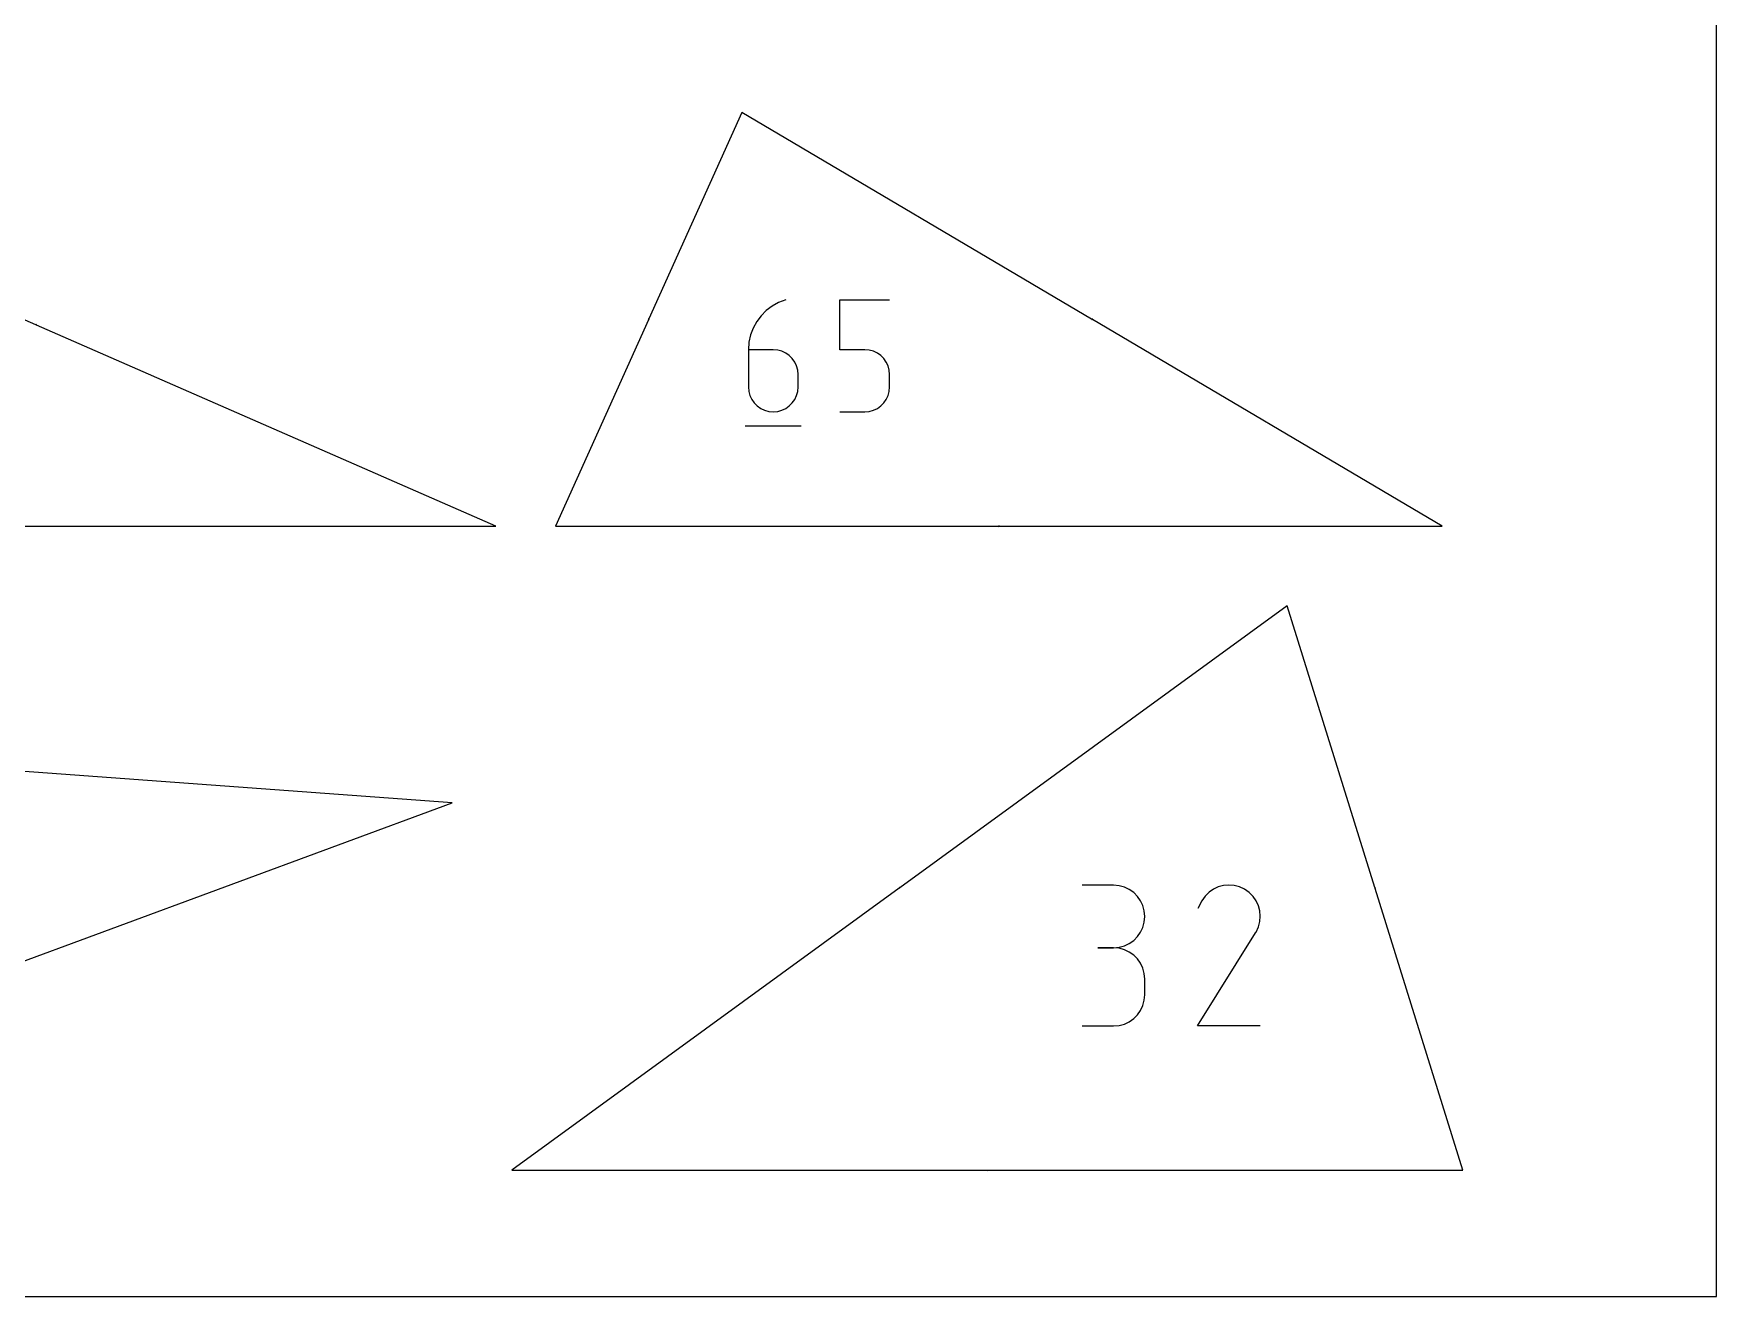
# Model space of a CAD drawing. Extents: x 0 to 200, y 0 to 297.
# Drawn here: x 110.8 to 200, y 0 to 66.9 of the extents above; entities that cross this region are included whole.
import ezdxf

# ---------------------------------------------------------------- set-up
doc = ezdxf.new("R2010")
doc.units = 0

msp = doc.modelspace()

# ---------------------------------------------------------------- linework, layer by layer
at = {"layer": 'annotation', "color": 1}
for p, q in [((150.283769, 52.681628), (149.937772, 52.491145)), ((150.660823, 52.823001), (150.283769, 52.681628)), ((150.660823, 52.823001), (150.660823, 52.823001)), ((153.538797, 50.183565), (153.538797, 52.823001)), ((153.538797, 52.823001), (156.171171, 52.823001)), ((143.393611, 51.793726), (143.393558, 51.792909)), ((143.393558, 51.792909), (143.393622, 51.792107)), ((143.393611, 51.793726), (143.393611, 51.793726)), ((143.393622, 51.792107), (143.393798, 51.791333)), ((143.393798, 51.791333), (143.394078, 51.790597)), ((143.394078, 51.790597), (143.394458, 51.789909)), ((143.394458, 51.789909), (143.394932, 51.78928)), ((143.394932, 51.78928), (143.395493, 51.78872)), ((143.395493, 51.78872), (143.396137, 51.78824)), ((143.396137, 51.78824), (143.396856, 51.787851)), ((143.397956, 51.790293), (143.396856, 51.787851)), ((143.396856, 51.787851), (143.400511, 51.786204)), ((143.396965, 51.801065), (143.396891, 51.800615)), ((143.396891, 51.800615), (143.396895, 51.800157)), ((143.396895, 51.800157), (143.396978, 51.799702)), ((143.397113, 51.801499), (143.396965, 51.801065)), ((143.396978, 51.799702), (143.397142, 51.799261)), ((143.397336, 51.801904), (143.397113, 51.801499)), ((143.397142, 51.799261), (143.397388, 51.798844)), ((143.39763, 51.802271), (143.397336, 51.801904)), ((143.397388, 51.798844), (143.397859, 51.798246)), ((143.397995, 51.80259), (143.39763, 51.802271)), ((143.398193, 51.790715), (143.397956, 51.790293)), ((143.398411, 51.802834), (143.397995, 51.80259)), ((143.397995, 51.80259), (143.397995, 51.80259)), ((143.398492, 51.791077), (143.398193, 51.790715)), ((143.398852, 51.802996), (143.398411, 51.802834)), ((143.398844, 51.791377), (143.398492, 51.791077)), ((143.399238, 51.791609), (143.398844, 51.791377)), ((143.399307, 51.803078), (143.398852, 51.802996)), ((143.399664, 51.791771), (143.399238, 51.791609)), ((143.399765, 51.803081), (143.399307, 51.803078)), ((143.400113, 51.791859), (143.399664, 51.791771)), ((143.400216, 51.803008), (143.399765, 51.803081)), ((143.400574, 51.791868), (143.400113, 51.791859)), ((143.400649, 51.802858), (143.400216, 51.803008)), ((143.400511, 51.786204), (143.400511, 51.786204)), ((143.400511, 51.786204), (143.400968, 51.786046)), ((143.401038, 51.791795), (143.400574, 51.791868)), ((143.401054, 51.802635), (143.400649, 51.802858)), ((143.400968, 51.786046), (143.401433, 51.785973)), ((143.401495, 51.791637), (143.401038, 51.791795)), ((143.40142, 51.802339), (143.401054, 51.802635)), ((143.401736, 51.801973), (143.40142, 51.802339)), ((143.401433, 51.785973), (143.401895, 51.785982)), ((143.402712, 51.791088), (143.401495, 51.791637)), ((143.401495, 51.791637), (143.401495, 51.791637)), ((143.401743, 51.801964), (143.401736, 51.801973)), ((143.401736, 51.801973), (143.401736, 51.801973)), ((143.401749, 51.801956), (143.401743, 51.801964)), ((143.401755, 51.801948), (143.401749, 51.801956)), ((143.40176, 51.80194), (143.401755, 51.801948)), ((143.401765, 51.801932), (143.40176, 51.80194)), ((143.40177, 51.801924), (143.401765, 51.801932)), ((143.401775, 51.801916), (143.40177, 51.801924)), ((143.401779, 51.801907), (143.401775, 51.801916)), ((143.401783, 51.801899), (143.401779, 51.801907)), ((143.407015, 51.794112), (143.401783, 51.801899)), ((143.401783, 51.801899), (143.401783, 51.801899)), ((143.401895, 51.785982), (143.402345, 51.78607)), ((143.402345, 51.78607), (143.402773, 51.786231)), ((143.403133, 51.790851), (143.402712, 51.791088)), ((143.402773, 51.786231), (143.403167, 51.786464)), ((143.403496, 51.790552), (143.403133, 51.790851)), ((143.403167, 51.786464), (143.40352, 51.786762)), ((143.403795, 51.790199), (143.403496, 51.790552)), ((143.40352, 51.786762), (143.403819, 51.787124)), ((143.404028, 51.789805), (143.403795, 51.790199)), ((143.403819, 51.787124), (143.404056, 51.787545)), ((143.40419, 51.789378), (143.404028, 51.789805)), ((143.404056, 51.787545), (143.404215, 51.788002)), ((143.404056, 51.787545), (143.404056, 51.787545)), ((143.404278, 51.788928), (143.40419, 51.789378)), ((143.404193, 51.784177), (143.406671, 51.789676)), ((143.404215, 51.788002), (143.404287, 51.788466)), ((143.404287, 51.788466), (143.404278, 51.788928)), ((143.409216, 51.798996), (143.407015, 51.794112)), ((149.353158, 51.981939), (149.121644, 51.67276)), ((149.626384, 52.256325), (149.353158, 51.981939)), ((149.937772, 52.491145), (149.626384, 52.256325)), ((166.891092, 51.790735), (166.897393, 51.787015)), ((166.893625, 51.793824), (166.893575, 51.793265)), ((166.893575, 51.793265), (166.89362, 51.792711)), ((166.89362, 51.792711), (166.893758, 51.792174)), ((166.893775, 51.794375), (166.893625, 51.793824)), ((166.893758, 51.792174), (166.893986, 51.791667)), ((166.894027, 51.794905), (166.893775, 51.794375)), ((166.893986, 51.791667), (166.894299, 51.791203)), ((166.8965, 51.799093), (166.894027, 51.794905)), ((166.894027, 51.794905), (166.894027, 51.794905)), ((166.894299, 51.791203), (166.894695, 51.790793)), ((166.894695, 51.790793), (166.895171, 51.790451)), ((166.895171, 51.790451), (166.895171, 51.790451)), ((166.895171, 51.790451), (166.895701, 51.790199)), ((166.895701, 51.790199), (166.896251, 51.79005)), ((166.896251, 51.79005), (166.89681, 51.79)), ((166.897064, 51.799908), (166.8965, 51.799093)), ((166.899298, 51.797441), (166.8965, 51.799093)), ((166.89681, 51.79), (166.897363, 51.790046)), ((166.897729, 51.80062), (166.897064, 51.799908)), ((166.897363, 51.790046), (166.8979, 51.790184)), ((166.898478, 51.801222), (166.897729, 51.80062)), ((166.8979, 51.790184), (166.898407, 51.790412)), ((166.898407, 51.790412), (166.898871, 51.790727)), ((166.8993, 51.801709), (166.898478, 51.801222)), ((166.898871, 51.790727), (166.899281, 51.791124)), ((166.899281, 51.791124), (166.899623, 51.791601)), ((166.899775, 51.797099), (166.899298, 51.797441)), ((166.90018, 51.802076), (166.8993, 51.801709)), ((166.899623, 51.791601), (166.900446, 51.792994)), ((166.900172, 51.79669), (166.899775, 51.797099)), ((166.900486, 51.796226), (166.900172, 51.79669)), ((166.901106, 51.802317), (166.90018, 51.802076)), ((166.900446, 51.792994), (166.900698, 51.793524)), ((166.900446, 51.792994), (166.900446, 51.792994)), ((166.900714, 51.79572), (166.900486, 51.796226)), ((166.900698, 51.793524), (166.900848, 51.794074)), ((166.900852, 51.795185), (166.900714, 51.79572)), ((166.900848, 51.794074), (166.900898, 51.794632)), ((166.900898, 51.794632), (166.900852, 51.795185)), ((166.902062, 51.802425), (166.901106, 51.802317)), ((166.903037, 51.802396), (166.902062, 51.802425)), ((166.904016, 51.802223), (166.903037, 51.802396)), ((166.904016, 51.802223), (166.904016, 51.802223)), ((166.905496, 51.784355), (166.912936, 51.796956)), ((166.912936, 51.796956), (166.908481, 51.795808)), ((110.916193, 51.488102), (110.919293, 51.486745)), ((110.919293, 51.486745), (110.919293, 51.486745)), ((110.919293, 51.486745), (110.919873, 51.486551)), ((110.919873, 51.486551), (110.92046, 51.486466)), ((110.92046, 51.486466), (110.921044, 51.486484)), ((110.921044, 51.486484), (110.92161, 51.486601)), ((110.922682, 51.49449), (110.921129, 51.495169)), ((110.921129, 51.495169), (110.922682, 51.49449)), ((110.92161, 51.486601), (110.922147, 51.486811)), ((110.922147, 51.486811), (110.922642, 51.487109)), ((110.925395, 51.500691), (110.922294, 51.502047)), ((110.922642, 51.487109), (110.923082, 51.487491)), ((110.923217, 51.494196), (110.922682, 51.49449)), ((110.922682, 51.49449), (110.922682, 51.49449)), ((110.922682, 51.49449), (110.923261, 51.494296)), ((110.923082, 51.487491), (110.923455, 51.487951)), ((110.923679, 51.493822), (110.923217, 51.494196)), ((110.923261, 51.494296), (110.923849, 51.494211)), ((110.923455, 51.487951), (110.923748, 51.488485)), ((110.924062, 51.493381), (110.923679, 51.493822)), ((110.923748, 51.488485), (110.924427, 51.490037)), ((110.923849, 51.494211), (110.924433, 51.494229)), ((110.92436, 51.492886), (110.924062, 51.493381)), ((110.92457, 51.492349), (110.92436, 51.492886)), ((110.924427, 51.490037), (110.92462, 51.490614)), ((110.924427, 51.490037), (110.924427, 51.490037)), ((110.924433, 51.494229), (110.924999, 51.494346)), ((110.924687, 51.491783), (110.92457, 51.492349)), ((110.92462, 51.490614), (110.924705, 51.4912)), ((110.924705, 51.4912), (110.924687, 51.491783)), ((110.924999, 51.494346), (110.925537, 51.494557)), ((110.92593, 51.500397), (110.925395, 51.500691)), ((110.925537, 51.494557), (110.926032, 51.494857)), ((110.926392, 51.500023), (110.92593, 51.500397)), ((110.926032, 51.494857), (110.926473, 51.49524)), ((110.926775, 51.499582), (110.926392, 51.500023)), ((110.926473, 51.49524), (110.926846, 51.495702)), ((110.927073, 51.499087), (110.926775, 51.499582)), ((110.926846, 51.495702), (110.92714, 51.496238)), ((110.927283, 51.49855), (110.927073, 51.499087)), ((110.92714, 51.496238), (110.927333, 51.496815)), ((110.92714, 51.496238), (110.92714, 51.496238)), ((110.9274, 51.497984), (110.927283, 51.49855)), ((110.927333, 51.496815), (110.927418, 51.497401)), ((110.927418, 51.497401), (110.9274, 51.497984)), ((148.797963, 50.969114), (148.712899, 50.584191)), ((148.935395, 51.333561), (148.797963, 50.969114)), ((149.121644, 51.67276), (148.935395, 51.333561)), ((148.712899, 50.584191), (148.683755, 50.183565)), ((148.683755, 50.183565), (148.683755, 48.213559)), ((149.999942, 50.183565), (148.683755, 50.183565)), ((150.236661, 50.16244), (149.999942, 50.183565)), ((150.459406, 50.101514), (150.236661, 50.16244)), ((150.664471, 50.004461), (150.459406, 50.101514)), ((150.848152, 49.874956), (150.664471, 50.004461)), ((154.854984, 50.183565), (153.538797, 50.183565)), ((155.091312, 50.16244), (154.854984, 50.183565)), ((155.313848, 50.101514), (155.091312, 50.16244)), ((155.518852, 50.004461), (155.313848, 50.101514)), ((155.702582, 49.874956), (155.518852, 50.004461)), ((151.006744, 49.716672), (150.848152, 49.874956)), ((151.136543, 49.533284), (151.006744, 49.716672)), ((151.233843, 49.328466), (151.136543, 49.533284)), ((151.29494, 49.105892), (151.233843, 49.328466)), ((151.316129, 48.869236), (151.29494, 49.105892)), ((155.861297, 49.716672), (155.702582, 49.874956)), ((155.991255, 49.533284), (155.861297, 49.716672)), ((156.088714, 49.328466), (155.991255, 49.533284)), ((156.149933, 49.105892), (156.088714, 49.328466)), ((156.171171, 48.869236), (156.149933, 49.105892)), ((148.683755, 48.213559), (148.683755, 48.213559)), ((148.683755, 48.213559), (148.705005, 47.976789)), ((151.29494, 47.976789), (151.316129, 48.213559)), ((151.316129, 48.213559), (151.316129, 48.869236)), ((151.316129, 48.869236), (151.316129, 48.869236)), ((156.149921, 47.976789), (156.171171, 48.213559)), ((156.171171, 48.213559), (156.171171, 48.869236)), ((156.171171, 48.869236), (156.171171, 48.869236)), ((148.705005, 47.976789), (148.766255, 47.753907)), ((148.766255, 47.753907), (148.863754, 47.548644)), ((148.863754, 47.548644), (148.993751, 47.364729)), ((148.993751, 47.364729), (149.152496, 47.20589)), ((150.848152, 47.20589), (151.006744, 47.364729)), ((151.006744, 47.364729), (151.136543, 47.548644)), ((151.136543, 47.548644), (151.233843, 47.753907)), ((151.233843, 47.753907), (151.29494, 47.976789)), ((155.70243, 47.20589), (155.861175, 47.364729)), ((155.861175, 47.364729), (155.991172, 47.548644)), ((155.991172, 47.548644), (156.088671, 47.753907)), ((156.088671, 47.753907), (156.149921, 47.976789)), ((149.152496, 47.20589), (149.336239, 47.075857)), ((149.336239, 47.075857), (149.541227, 46.978359)), ((149.541227, 46.978359), (149.763712, 46.917125)), ((149.763712, 46.917125), (149.999942, 46.895885)), ((149.999942, 46.895885), (150.236661, 46.917125)), ((149.999942, 46.895885), (149.999942, 46.895885)), ((150.236661, 46.917125), (150.459406, 46.978359)), ((150.459406, 46.978359), (150.664471, 47.075857)), ((150.664471, 47.075857), (150.848152, 47.20589)), ((153.538797, 46.895885), (154.854984, 46.895885)), ((154.854984, 46.895885), (155.091214, 46.917125)), ((154.854984, 46.895885), (154.854984, 46.895885)), ((155.091214, 46.917125), (155.313698, 46.978359)), ((155.313698, 46.978359), (155.518687, 47.075857)), ((155.518687, 47.075857), (155.70243, 47.20589)), ((148.518906, 46.154996), (151.482464, 46.154996)), ((161.962017, 40.841355), (161.955985, 40.841355)), ((161.956384, 40.835302), (161.956324, 40.834489)), ((161.956324, 40.834489), (161.956324, 40.830465)), ((161.959003, 40.834489), (161.956324, 40.834489)), ((161.956324, 40.830465), (161.956324, 40.830465)), ((161.956324, 40.830465), (161.956367, 40.829983)), ((161.956367, 40.829983), (161.956492, 40.82953)), ((161.956557, 40.836084), (161.956384, 40.835302)), ((161.956492, 40.82953), (161.95669, 40.829112)), ((161.956836, 40.836824), (161.956557, 40.836084)), ((161.95669, 40.829112), (161.956954, 40.828737)), ((161.957215, 40.837514), (161.956836, 40.836824)), ((161.956954, 40.828737), (161.957277, 40.828414)), ((161.957686, 40.838142), (161.957215, 40.837514)), ((161.957277, 40.828414), (161.957651, 40.828149)), ((161.957651, 40.828149), (161.958068, 40.827951)), ((161.958242, 40.838699), (161.957686, 40.838142)), ((161.958068, 40.827951), (161.958521, 40.827826)), ((161.958875, 40.839175), (161.958242, 40.838699)), ((161.958521, 40.827826), (161.959003, 40.827783)), ((161.959578, 40.839561), (161.958875, 40.839175)), ((161.959484, 40.834446), (161.959003, 40.834489)), ((161.959003, 40.827783), (161.959484, 40.827826)), ((161.959003, 40.827783), (161.959003, 40.827783)), ((161.959937, 40.834321), (161.959484, 40.834446)), ((161.959484, 40.827826), (161.959937, 40.827951)), ((161.960344, 40.839847), (161.959578, 40.839561)), ((161.960354, 40.834122), (161.959937, 40.834321)), ((161.959937, 40.827951), (161.960354, 40.828149)), ((161.960344, 40.839847), (161.960344, 40.839847)), ((161.960728, 40.833858), (161.960354, 40.834122)), ((161.960354, 40.828149), (161.960728, 40.828414)), ((161.961051, 40.833535), (161.960728, 40.833858)), ((161.960728, 40.828414), (161.961051, 40.828737)), ((161.961316, 40.83316), (161.961051, 40.833535)), ((161.961051, 40.828737), (161.961316, 40.829112)), ((161.961514, 40.832742), (161.961316, 40.83316)), ((161.961316, 40.829112), (161.961514, 40.82953)), ((161.961639, 40.832289), (161.961514, 40.832742)), ((161.961514, 40.82953), (161.961639, 40.829983)), ((161.961682, 40.831807), (161.961639, 40.832289)), ((161.961639, 40.829983), (161.961682, 40.830465)), ((161.961682, 40.830465), (161.961682, 40.831807)), ((161.961682, 40.831807), (161.961682, 40.831807)), ((161.966249, 40.837654), (161.966206, 40.837172)), ((161.966206, 40.837172), (161.966206, 40.835837)), ((161.966206, 40.835837), (161.966206, 40.835837)), ((161.966206, 40.835837), (161.966249, 40.835355)), ((161.966249, 40.830955), (161.966206, 40.830473)), ((161.966206, 40.830473), (161.966206, 40.830473)), ((161.966206, 40.830473), (161.966249, 40.829993)), ((161.966374, 40.838107), (161.966249, 40.837654)), ((161.966249, 40.835355), (161.966373, 40.834902)), ((161.966374, 40.831408), (161.966249, 40.830955)), ((161.966249, 40.829993), (161.966373, 40.829541)), ((161.966373, 40.834902), (161.966572, 40.834484)), ((161.966373, 40.829541), (161.966572, 40.829124)), ((161.966572, 40.838524), (161.966374, 40.838107)), ((161.966572, 40.831826), (161.966374, 40.831408)), ((161.966837, 40.838897), (161.966572, 40.838524)), ((161.966572, 40.834484), (161.966836, 40.83411)), ((161.966837, 40.832201), (161.966572, 40.831826)), ((161.966572, 40.829124), (161.966836, 40.828751)), ((161.966836, 40.83411), (161.967159, 40.833786)), ((161.966836, 40.828751), (161.967159, 40.828428)), ((161.96716, 40.839219), (161.966837, 40.838897)), ((161.96716, 40.832524), (161.966837, 40.832201)), ((161.967159, 40.833786), (161.967533, 40.833522)), ((161.967159, 40.828428), (161.967533, 40.828164)), ((161.967534, 40.839483), (161.96716, 40.839219)), ((161.967534, 40.832789), (161.96716, 40.832524)), ((161.967533, 40.833522), (161.967951, 40.833323)), ((161.967533, 40.828164), (161.967951, 40.827965)), ((161.967951, 40.83968), (161.967534, 40.839483)), ((161.967951, 40.832987), (161.967534, 40.832789)), ((161.968404, 40.839804), (161.967951, 40.83968)), ((161.967951, 40.833323), (161.968404, 40.833199)), ((161.968404, 40.833112), (161.967951, 40.832987)), ((161.967951, 40.827965), (161.968404, 40.827841)), ((161.968885, 40.839847), (161.968404, 40.839804)), ((161.968404, 40.833199), (161.968885, 40.833155)), ((161.968885, 40.833155), (161.968404, 40.833112)), ((161.968404, 40.827841), (161.968885, 40.827797)), ((161.969365, 40.839804), (161.968885, 40.839847)), ((161.968885, 40.839847), (161.968885, 40.839847)), ((161.968885, 40.833155), (161.969366, 40.833199)), ((161.968885, 40.833155), (161.968885, 40.833155)), ((161.969365, 40.833112), (161.968885, 40.833155)), ((161.968885, 40.833155), (161.968885, 40.833155)), ((161.968885, 40.827797), (161.969366, 40.827841)), ((161.968885, 40.827797), (161.968885, 40.827797)), ((161.969818, 40.83968), (161.969365, 40.839804)), ((161.969818, 40.832987), (161.969365, 40.833112)), ((161.969366, 40.833199), (161.969819, 40.833323)), ((161.969366, 40.827841), (161.969819, 40.827965)), ((161.970235, 40.839483), (161.969818, 40.83968)), ((161.970235, 40.832789), (161.969818, 40.832987)), ((161.969819, 40.833323), (161.970236, 40.833522)), ((161.969819, 40.827965), (161.970236, 40.828164)), ((161.970609, 40.839219), (161.970235, 40.839483)), ((161.970609, 40.832524), (161.970235, 40.832789)), ((161.970236, 40.833522), (161.97061, 40.833787)), ((161.970236, 40.828164), (161.97061, 40.828428)), ((161.970933, 40.838897), (161.970609, 40.839219)), ((161.970933, 40.832201), (161.970609, 40.832524)), ((161.97061, 40.833787), (161.970933, 40.83411)), ((161.97061, 40.828428), (161.970933, 40.828751)), ((161.971197, 40.838524), (161.970933, 40.838897)), ((161.970933, 40.83411), (161.971197, 40.834484)), ((161.971197, 40.831826), (161.970933, 40.832201)), ((161.970933, 40.828751), (161.971197, 40.829124)), ((161.971396, 40.838107), (161.971197, 40.838524)), ((161.971197, 40.834484), (161.971396, 40.834902)), ((161.971396, 40.831408), (161.971197, 40.831826)), ((161.971197, 40.829124), (161.971396, 40.829541)), ((161.97152, 40.837654), (161.971396, 40.838107)), ((161.971396, 40.834902), (161.97152, 40.835356)), ((161.97152, 40.830955), (161.971396, 40.831408)), ((161.971396, 40.829541), (161.97152, 40.829993)), ((161.971564, 40.837172), (161.97152, 40.837654)), ((161.97152, 40.835356), (161.971564, 40.835837)), ((161.971564, 40.830473), (161.97152, 40.830955)), ((161.97152, 40.829993), (161.971564, 40.830473)), ((161.971564, 40.837172), (161.971564, 40.837172)), ((161.971564, 40.835837), (161.971564, 40.837172)), ((161.971564, 40.830473), (161.971564, 40.830473)), ((156.683058, 21.65098), (156.682987, 21.650529)), ((156.682987, 21.650529), (156.682993, 21.650071)), ((156.682993, 21.650071), (156.683078, 21.649618)), ((156.683205, 21.651414), (156.683058, 21.65098)), ((156.683078, 21.649618), (156.683243, 21.649179)), ((156.683425, 21.651819), (156.683205, 21.651414)), ((156.683243, 21.649179), (156.68349, 21.648766)), ((156.683718, 21.652187), (156.683425, 21.651819)), ((156.68349, 21.648766), (156.68349, 21.648766)), ((156.68349, 21.648766), (156.683809, 21.648402)), ((156.684081, 21.652505), (156.683718, 21.652187)), ((156.683809, 21.648402), (156.684177, 21.648108)), ((156.684496, 21.652753), (156.684081, 21.652505)), ((156.684081, 21.652505), (156.684081, 21.652505)), ((156.684177, 21.648108), (156.684583, 21.647887)), ((156.684935, 21.652919), (156.684496, 21.652753)), ((156.684583, 21.647887), (156.685017, 21.64774)), ((156.685389, 21.653004), (156.684935, 21.652919)), ((156.685017, 21.64774), (156.685469, 21.647669)), ((156.685847, 21.65301), (156.685389, 21.653004)), ((156.685469, 21.647669), (156.685927, 21.647675)), ((156.686298, 21.652939), (156.685847, 21.65301)), ((156.685927, 21.647675), (156.686381, 21.64776)), ((156.686211, 21.646648), (156.686141, 21.646197)), ((156.686141, 21.646197), (156.686147, 21.645738)), ((156.686147, 21.645738), (156.686233, 21.645284)), ((156.686358, 21.647082), (156.686211, 21.646648)), ((156.686233, 21.645284), (156.686399, 21.644844)), ((156.686732, 21.652793), (156.686298, 21.652939)), ((156.686578, 21.647488), (156.686358, 21.647082)), ((156.686381, 21.64776), (156.68682, 21.647926)), ((156.686399, 21.644844), (156.686647, 21.644429)), ((156.686871, 21.647856), (156.686578, 21.647488)), ((156.686647, 21.644429), (156.687433, 21.64335)), ((156.687137, 21.652573), (156.686732, 21.652793)), ((156.68682, 21.647926), (156.687235, 21.648174)), ((156.687235, 21.648174), (156.686871, 21.647856)), ((156.687504, 21.652281), (156.687137, 21.652573)), ((156.687235, 21.648174), (156.687598, 21.648492)), ((156.687649, 21.648422), (156.687235, 21.648174)), ((156.687235, 21.648174), (156.687235, 21.648174)), ((156.687235, 21.648174), (156.687235, 21.648174)), ((156.687433, 21.64335), (156.687433, 21.64335)), ((156.687433, 21.64335), (156.687751, 21.642986)), ((156.687821, 21.651919), (156.687504, 21.652281)), ((156.687598, 21.648492), (156.68789, 21.648859)), ((156.688088, 21.648588), (156.687649, 21.648422)), ((156.687751, 21.642986), (156.688118, 21.642693)), ((156.687821, 21.651919), (156.687821, 21.651919)), ((156.68807, 21.651504), (156.687821, 21.651919)), ((156.68789, 21.648859), (156.688111, 21.649265)), ((156.688236, 21.651064), (156.68807, 21.651504)), ((156.688542, 21.648673), (156.688088, 21.648588)), ((156.688111, 21.649265), (156.688257, 21.649699)), ((156.688118, 21.642693), (156.688524, 21.642473)), ((156.688322, 21.650609), (156.688236, 21.651064)), ((156.688257, 21.649699), (156.688328, 21.650151)), ((156.688328, 21.650151), (156.688322, 21.650609)), ((156.688524, 21.642473), (156.688958, 21.642327)), ((156.689, 21.648679), (156.688542, 21.648673)), ((156.688958, 21.642327), (156.689409, 21.642257)), ((156.689452, 21.648608), (156.689, 21.648679)), ((156.689409, 21.642257), (156.689866, 21.642264)), ((156.689886, 21.648461), (156.689452, 21.648608)), ((156.689866, 21.642264), (156.690319, 21.64235)), ((156.690292, 21.64824), (156.689886, 21.648461)), ((156.69066, 21.647946), (156.690292, 21.64824)), ((156.690319, 21.64235), (156.690759, 21.642516)), ((156.690978, 21.647582), (156.69066, 21.647946)), ((156.690759, 21.642516), (156.691173, 21.642764)), ((156.691045, 21.656832), (156.690969, 21.656367)), ((156.690969, 21.656367), (156.690976, 21.655883)), ((156.690976, 21.655883), (156.691089, 21.655131)), ((156.691764, 21.646503), (156.690978, 21.647582)), ((156.690978, 21.647582), (156.690978, 21.647582)), ((156.691198, 21.657268), (156.691045, 21.656832)), ((156.691173, 21.642764), (156.691536, 21.643082)), ((156.691173, 21.642764), (156.691173, 21.642764)), ((156.691422, 21.657668), (156.691198, 21.657268)), ((156.691709, 21.658023), (156.691422, 21.657668)), ((156.691536, 21.643082), (156.691829, 21.643449)), ((156.692053, 21.658326), (156.691709, 21.658023)), ((156.692012, 21.646088), (156.691764, 21.646503)), ((156.691829, 21.643449), (156.69205, 21.643854)), ((156.692178, 21.645649), (156.692012, 21.646088)), ((156.69205, 21.643854), (156.692197, 21.644287)), ((156.692447, 21.658567), (156.692053, 21.658326)), ((156.692263, 21.645195), (156.692178, 21.645649)), ((156.692197, 21.644287), (156.692269, 21.644738)), ((156.692269, 21.644738), (156.692263, 21.645195)), ((156.692884, 21.658741), (156.692447, 21.658567)), ((156.693359, 21.658837), (156.692884, 21.658741)), ((156.693841, 21.658842), (156.693359, 21.658837)), ((156.693359, 21.658837), (156.693359, 21.658837)), ((156.694305, 21.658765), (156.693841, 21.658842)), ((156.69474, 21.658611), (156.694305, 21.658765)), ((156.69514, 21.658387), (156.69474, 21.658611)), ((156.695495, 21.658099), (156.69514, 21.658387)), ((156.695798, 21.657755), (156.695495, 21.658099)), ((156.696039, 21.657361), (156.695798, 21.657755)), ((156.69621, 21.656923), (156.696039, 21.657361)), ((156.696303, 21.656448), (156.69621, 21.656923)), ((156.696304, 21.656437), (156.696303, 21.656448)), ((156.696303, 21.656448), (156.696303, 21.656448)), ((156.696306, 21.656427), (156.696304, 21.656437)), ((156.696307, 21.656417), (156.696306, 21.656427)), ((156.696308, 21.656407), (156.696307, 21.656417)), ((156.696308, 21.656398), (156.696308, 21.656407)), ((156.696308, 21.656388), (156.696308, 21.656398)), ((156.696308, 21.656379), (156.696308, 21.656388)), ((156.696308, 21.65637), (156.696308, 21.656379)), ((156.696308, 21.65636), (156.696308, 21.65637)), ((156.696996, 21.647004), (156.696308, 21.65636)), ((156.696308, 21.65636), (156.696308, 21.65636)), ((156.701327, 21.650157), (156.696996, 21.647004)), ((168.040181, 21.795649), (166.381295, 21.795649)), ((168.338536, 21.768869), (168.040181, 21.795649)), ((168.619277, 21.691694), (168.338536, 21.768869)), ((168.877736, 21.56887), (168.619277, 21.691694)), ((169.109242, 21.405144), (168.877736, 21.56887)), ((173.103838, 21.423417), (172.896426, 21.218782)), ((173.339479, 21.585909), (173.103838, 21.423417)), ((173.59704, 21.704618), (173.339479, 21.585909)), ((173.870213, 21.777906), (173.59704, 21.704618)), ((174.15269, 21.804134), (173.870213, 21.777906)), ((174.438163, 21.781663), (174.15269, 21.804134)), ((174.720324, 21.708854), (174.438163, 21.781663)), ((174.992865, 21.58407), (174.720324, 21.708854)), ((175.236623, 21.410978), (174.992865, 21.58407)), ((174.992865, 21.58407), (174.992865, 21.58407)), ((175.440432, 21.203268), (175.236623, 21.410978)), ((181.892961, 21.656031), (181.893759, 21.653474)), ((181.893759, 21.653474), (181.893759, 21.653474)), ((181.893759, 21.653474), (181.893943, 21.653027)), ((181.893943, 21.653027), (181.894197, 21.652631)), ((181.894197, 21.652631), (181.894511, 21.652292)), ((181.894511, 21.652292), (181.894874, 21.652013)), ((181.894874, 21.652013), (181.895278, 21.651801)), ((181.895278, 21.651801), (181.895713, 21.65166)), ((181.895713, 21.65166), (181.89617, 21.651595)), ((181.897496, 21.641482), (181.895902, 21.646597)), ((181.895902, 21.646597), (181.904983, 21.644243)), ((181.89617, 21.651595), (181.896639, 21.651611)), ((181.896639, 21.651611), (181.89711, 21.651712)), ((181.89711, 21.651712), (181.89839, 21.652112)), ((181.89839, 21.652112), (181.898835, 21.652296)), ((181.89839, 21.652112), (181.89839, 21.652112)), ((181.898835, 21.652296), (181.89923, 21.652549)), ((181.89923, 21.652549), (181.899568, 21.652862)), ((181.899568, 21.652862), (181.899846, 21.653225)), ((181.900146, 21.655465), (181.899747, 21.656745)), ((181.899747, 21.656745), (181.900146, 21.655465)), ((181.899846, 21.653225), (181.900058, 21.653629)), ((181.900058, 21.653629), (181.900199, 21.654065)), ((181.900249, 21.654992), (181.900146, 21.655465)), ((181.900146, 21.655465), (181.900146, 21.655465)), ((181.900146, 21.655465), (181.900331, 21.655018)), ((181.900199, 21.654065), (181.900265, 21.654522)), ((181.900265, 21.654522), (181.900249, 21.654992)), ((181.900331, 21.655018), (181.900585, 21.654622)), ((181.900585, 21.654622), (181.900899, 21.654283)), ((181.900899, 21.654283), (181.901263, 21.654005)), ((181.901263, 21.654005), (181.901668, 21.653793)), ((181.901668, 21.653793), (181.902104, 21.653652)), ((181.902104, 21.653652), (181.902562, 21.653587)), ((181.902562, 21.653587), (181.903032, 21.653604)), ((181.903032, 21.653604), (181.903505, 21.653706)), ((181.903505, 21.653706), (181.90395, 21.65389)), ((181.903505, 21.653706), (181.903505, 21.653706)), ((181.90395, 21.65389), (181.904344, 21.654143)), ((181.904344, 21.654143), (181.904683, 21.654456)), ((181.905261, 21.657059), (181.904464, 21.659617)), ((181.904683, 21.654456), (181.904961, 21.65482)), ((181.904961, 21.65482), (181.905173, 21.655224)), ((181.904983, 21.644243), (181.904983, 21.644243)), ((181.904983, 21.644243), (181.904992, 21.644239)), ((181.904992, 21.644239), (181.905001, 21.644236)), ((181.905001, 21.644236), (181.90501, 21.644233)), ((181.90501, 21.644233), (181.905019, 21.64423)), ((181.905019, 21.64423), (181.905028, 21.644228)), ((181.905028, 21.644228), (181.905037, 21.644225)), ((181.905037, 21.644225), (181.905047, 21.644223)), ((181.905047, 21.644223), (181.905057, 21.644221)), ((181.905057, 21.644221), (181.905068, 21.644219)), ((181.905068, 21.644219), (181.905068, 21.644219)), ((181.905068, 21.644219), (181.905548, 21.644154)), ((181.905173, 21.655224), (181.905314, 21.655659)), ((181.905363, 21.656587), (181.905261, 21.657059)), ((181.905314, 21.655659), (181.905379, 21.656117)), ((181.905379, 21.656117), (181.905363, 21.656587)), ((181.906245, 21.649445), (181.905496, 21.64958)), ((181.905548, 21.644154), (181.906017, 21.644176)), ((181.906017, 21.644176), (181.906468, 21.644277)), ((181.906705, 21.649296), (181.906245, 21.649445)), ((181.906468, 21.644277), (181.906891, 21.644453)), ((181.907121, 21.649075), (181.906705, 21.649296)), ((181.906891, 21.644453), (181.907278, 21.644697)), ((181.907484, 21.648789), (181.907121, 21.649075)), ((181.907278, 21.644697), (181.907618, 21.645004)), ((181.907791, 21.648449), (181.907484, 21.648789)), ((181.907618, 21.645004), (181.907904, 21.645367)), ((181.908035, 21.648063), (181.907791, 21.648449)), ((181.907904, 21.645367), (181.908126, 21.645781)), ((181.908212, 21.647641), (181.908035, 21.648063)), ((181.908126, 21.645781), (181.908276, 21.64624)), ((181.908314, 21.64719), (181.908212, 21.647641)), ((181.908276, 21.64624), (181.908337, 21.64672)), ((181.908276, 21.64624), (181.908276, 21.64624)), ((181.908337, 21.64672), (181.908314, 21.64719)), ((169.309128, 21.205262), (169.109242, 21.405144)), ((169.472722, 20.973971), (169.309128, 21.205262)), ((169.595356, 20.716016), (169.472722, 20.973971)), ((169.672361, 20.436146), (169.595356, 20.716016)), ((172.72355, 20.973641), (172.505707, 20.555757)), ((172.896426, 21.218782), (172.72355, 20.973641)), ((175.602478, 20.967308), (175.440432, 21.203268)), ((175.72095, 20.709461), (175.602478, 20.967308)), ((175.794035, 20.436096), (175.72095, 20.709461)), ((169.595356, 19.559714), (169.672361, 19.84067)), ((169.699067, 20.139105), (169.672361, 20.436146)), ((169.672361, 19.84067), (169.699067, 20.139105)), ((169.699067, 20.139105), (169.699067, 20.139105)), ((175.72285, 19.58654), (175.796798, 19.868269)), ((175.819922, 20.153576), (175.794035, 20.436096)), ((175.796798, 19.868269), (175.819922, 20.153576)), ((168.877736, 18.704829), (169.109242, 18.868793)), ((169.109242, 18.868793), (169.309128, 19.069067)), ((169.309128, 19.069067), (169.472722, 19.300943)), ((169.472722, 19.300943), (169.595356, 19.559714)), ((172.501022, 14.33388), (175.566752, 19.269312)), ((175.566752, 19.269312), (175.570417, 19.273847)), ((175.566752, 19.269312), (175.566752, 19.269312)), ((175.570417, 19.273847), (175.573932, 19.278421)), ((175.573932, 19.278421), (175.577319, 19.283072)), ((175.577319, 19.283072), (175.580602, 19.287838)), ((175.580602, 19.287838), (175.583804, 19.292759)), ((175.583804, 19.292759), (175.586949, 19.297872)), ((175.586949, 19.297872), (175.590059, 19.303217)), ((175.590059, 19.303217), (175.593157, 19.308832)), ((175.593157, 19.308832), (175.596266, 19.314755)), ((175.596266, 19.314755), (175.72285, 19.58654)), ((175.596266, 19.314755), (175.596266, 19.314755)), ((168.040181, 18.477877), (167.209567, 18.477877)), ((167.209567, 18.477877), (168.040181, 18.477877)), ((168.040181, 18.477877), (168.338536, 18.504663)), ((168.338536, 18.451097), (168.040181, 18.477877)), ((168.040181, 18.477877), (168.040181, 18.477877)), ((168.338536, 18.504663), (168.619277, 18.581883)), ((168.619277, 18.373922), (168.338536, 18.451097)), ((168.619277, 18.581883), (168.877736, 18.704829)), ((168.877736, 18.251098), (168.619277, 18.373922)), ((169.109242, 18.087372), (168.877736, 18.251098)), ((169.309128, 17.88749), (169.109242, 18.087372)), ((169.472722, 17.656198), (169.309128, 17.88749)), ((169.595356, 17.398244), (169.472722, 17.656198)), ((169.672361, 17.118373), (169.595356, 17.398244)), ((169.699067, 16.821333), (169.672361, 17.118373)), ((169.699067, 15.990719), (169.699067, 16.821333)), ((169.699067, 16.821333), (169.699067, 16.821333)), ((169.472722, 15.155645), (169.595356, 15.413618)), ((169.595356, 15.413618), (169.672361, 15.693555)), ((169.672361, 15.693555), (169.699067, 15.990719)), ((166.381295, 14.334175), (168.040181, 14.334175)), ((168.040181, 14.334175), (168.338536, 14.360939)), ((168.040181, 14.334175), (168.040181, 14.334175)), ((168.338536, 14.360939), (168.619277, 14.438076)), ((168.619277, 14.438076), (168.877736, 14.560849)), ((168.877736, 14.560849), (169.109242, 14.724526)), ((169.109242, 14.724526), (169.309128, 14.924369)), ((169.309128, 14.924369), (169.472722, 15.155645)), ((175.818794, 14.33388), (172.501022, 14.33388)), ((161.346783, 6.700217), (161.346783, 6.685583)), ((161.346783, 6.685583), (161.350037, 6.688837)), ((161.355577, 6.697557), (161.355525, 6.696972)), ((161.355525, 6.696972), (161.355525, 6.695353)), ((161.355525, 6.695353), (161.355525, 6.695353)), ((161.355525, 6.695353), (161.355577, 6.694769)), ((161.355577, 6.689431), (161.355525, 6.688846)), ((161.355525, 6.688846), (161.355525, 6.688846)), ((161.355525, 6.688846), (161.355577, 6.688264)), ((161.355728, 6.698106), (161.355577, 6.697557)), ((161.355577, 6.694769), (161.355728, 6.694219)), ((161.355728, 6.689981), (161.355577, 6.689431)), ((161.355577, 6.688264), (161.355728, 6.687716)), ((161.355969, 6.698612), (161.355728, 6.698106)), ((161.355728, 6.694219), (161.355969, 6.693712)), ((161.355969, 6.690488), (161.355728, 6.689981)), ((161.355728, 6.687716), (161.355969, 6.687211)), ((161.35629, 6.699065), (161.355969, 6.698612)), ((161.355969, 6.693712), (161.35629, 6.693258)), ((161.35629, 6.690942), (161.355969, 6.690488)), ((161.355969, 6.687211), (161.35629, 6.686758)), ((161.356682, 6.699455), (161.35629, 6.699065)), ((161.35629, 6.693258), (161.356682, 6.692866)), ((161.356682, 6.691334), (161.35629, 6.690942)), ((161.35629, 6.686758), (161.356682, 6.686366)), ((161.357136, 6.699775), (161.356682, 6.699455)), ((161.356682, 6.692866), (161.357135, 6.692545)), ((161.357136, 6.691656), (161.356682, 6.691334)), ((161.356682, 6.686366), (161.357135, 6.686045)), ((161.357135, 6.692545), (161.357641, 6.692304)), ((161.357135, 6.686045), (161.357641, 6.685805)), ((161.357642, 6.700015), (161.357136, 6.699775)), ((161.357642, 6.691896), (161.357136, 6.691656)), ((161.357641, 6.692304), (161.358191, 6.692153)), ((161.357641, 6.685805), (161.358191, 6.685654)), ((161.358191, 6.700165), (161.357642, 6.700015)), ((161.358191, 6.692048), (161.357642, 6.691896)), ((161.358774, 6.700217), (161.358191, 6.700165)), ((161.358191, 6.692153), (161.358774, 6.6921)), ((161.358774, 6.6921), (161.358191, 6.692048)), ((161.358191, 6.685654), (161.358774, 6.685601)), ((161.359357, 6.700165), (161.358774, 6.700217)), ((161.358774, 6.700217), (161.358774, 6.700217)), ((161.358774, 6.6921), (161.359358, 6.692153)), ((161.358774, 6.6921), (161.358774, 6.6921)), ((161.359357, 6.692048), (161.358774, 6.6921)), ((161.358774, 6.6921), (161.358774, 6.6921)), ((161.358774, 6.685601), (161.359358, 6.685654)), ((161.358774, 6.685601), (161.358774, 6.685601)), ((161.359907, 6.700015), (161.359357, 6.700165)), ((161.359907, 6.691896), (161.359357, 6.692048)), ((161.359358, 6.692153), (161.359907, 6.692304)), ((161.359358, 6.685654), (161.359907, 6.685805)), ((161.360413, 6.699775), (161.359907, 6.700015)), ((161.359907, 6.692304), (161.360413, 6.692545)), ((161.360413, 6.691656), (161.359907, 6.691896)), ((161.359907, 6.685805), (161.360413, 6.686045)), ((161.360866, 6.699455), (161.360413, 6.699775)), ((161.360413, 6.692545), (161.360867, 6.692866)), ((161.360866, 6.691334), (161.360413, 6.691656)), ((161.360413, 6.686045), (161.360867, 6.686366)), ((161.361258, 6.699065), (161.360866, 6.699455)), ((161.361258, 6.690942), (161.360866, 6.691334)), ((161.360867, 6.692866), (161.361259, 6.693258)), ((161.360867, 6.686366), (161.361259, 6.686758)), ((161.361579, 6.698612), (161.361258, 6.699065)), ((161.361579, 6.690488), (161.361258, 6.690942)), ((161.361259, 6.693258), (161.36158, 6.693712)), ((161.361259, 6.686758), (161.36158, 6.687211)), ((161.36182, 6.698106), (161.361579, 6.698612)), ((161.36182, 6.689981), (161.361579, 6.690488)), ((161.36158, 6.693712), (161.36182, 6.694219)), ((161.36158, 6.687211), (161.36182, 6.687716)), ((161.361971, 6.697557), (161.36182, 6.698106)), ((161.36182, 6.694219), (161.361971, 6.694769)), ((161.361971, 6.689431), (161.36182, 6.689981)), ((161.36182, 6.687716), (161.361971, 6.688264)), ((161.362024, 6.696972), (161.361971, 6.697557)), ((161.361971, 6.694769), (161.362024, 6.695353)), ((161.362024, 6.688846), (161.361971, 6.689431)), ((161.361971, 6.688264), (161.362024, 6.688846)), ((161.362024, 6.696972), (161.362024, 6.696972)), ((161.362024, 6.695353), (161.362024, 6.696972)), ((161.362024, 6.688846), (161.362024, 6.688846))]:
    msp.add_line(p, q, dxfattribs=at)
at = {"layer": 'boundary', "color": 5}
for p, q in [((148.339302, 62.755243), (143.411022, 51.817687)), ((166.880784, 51.807443), (148.339302, 62.755243)), ((110.899079, 51.503906), (86.557824, 62.153636)), ((143.390153, 51.771371), (138.461874, 40.833815)), ((143.411022, 51.817687), (143.37743, 51.804963)), ((143.37743, 51.804963), (143.390153, 51.771371)), ((166.91557, 51.816401), (166.880784, 51.807443)), ((166.924528, 51.781615), (166.91557, 51.816401)), ((185.46601, 40.833815), (166.924528, 51.781615)), ((110.93253, 51.516995), (110.899079, 51.503906)), ((110.945619, 51.483544), (110.93253, 51.516995)), ((135.286874, 40.833815), (110.945619, 51.483544)), ((105.389401, 40.833815), (135.286874, 40.833815)), ((138.461874, 40.833815), (161.938542, 40.833815)), ((161.938542, 40.833815), (161.963942, 40.808415)), ((161.963942, 40.808415), (161.989342, 40.833815)), ((161.989342, 40.833815), (185.46601, 40.833815)), ((177.238204, 36.608199), (156.712154, 21.665499)), ((181.893428, 21.674799), (177.238204, 36.608199)), ((132.970033, 26.159247), (98.917405, 28.654539)), ((106.622612, 16.422178), (132.970033, 26.159247)), ((156.671084, 21.635601), (136.145033, 6.6929)), ((156.676669, 21.671085), (156.671084, 21.635601)), ((156.712154, 21.665499), (156.676669, 21.671085)), ((181.925236, 21.658109), (181.893428, 21.674799)), ((181.908547, 21.626301), (181.925236, 21.658109)), ((186.563771, 6.6929), (181.908547, 21.626301)), ((136.145033, 6.6929), (161.329002, 6.6929)), ((161.329002, 6.6929), (161.354402, 6.6675)), ((161.354402, 6.6675), (161.379802, 6.6929)), ((161.379802, 6.6929), (186.563771, 6.6929))]:
    msp.add_line(p, q, dxfattribs=at)
at = {"layer": 'frame', "color": 5}
for p, q in [((200, 0), (200, 296.926)), ((0, 0), (200, 0))]:
    msp.add_line(p, q, dxfattribs=at)

doc.saveas('drawing.dxf')
